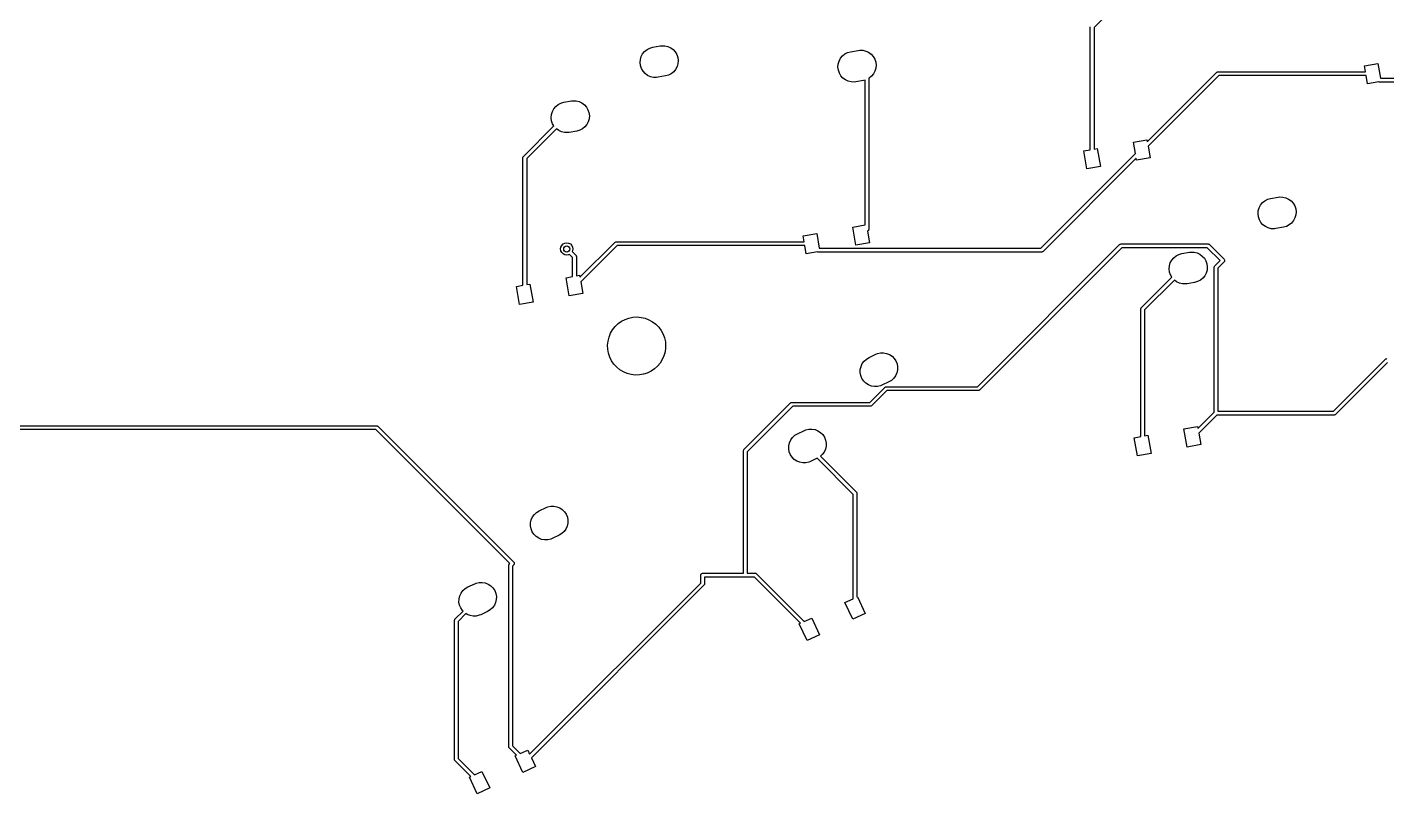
# Model space of a CAD drawing. Extents: x -73 to 321, y -180 to -25.
# Drawn here: x 162.3 to 251.3, y -180.2 to -130 of the extents above; entities that cross this region are included whole.
import ezdxf

# ---------------------------------------------------------------- set-up
doc = ezdxf.new("R2010")
doc.units = 0
doc.layers.add('BLACK', color=7, linetype='CONTINUOUS')

msp = doc.modelspace()

# ---------------------------------------------------------------- linework, layer by layer
at = {"layer": 'BLACK', "linetype": 'CONTINUOUS'}
for p, q in [((234.234, -127.922), (232.114, -130.041)), ((231.864, -138.038), (231.864, -129.989)), ((232.114, -130.041), (232.114, -137.993)), ((202.579, -131.762), (202.707, -131.606)), ((202.707, -131.606), (202.864, -131.479)), ((202.864, -131.479), (203.043, -131.386)), ((203.043, -131.386), (203.238, -131.331)), ((203.238, -131.331), (203.73, -131.244)), ((203.73, -131.244), (203.834, -131.231)), ((203.834, -131.231), (204.036, -131.237)), ((204.036, -131.237), (204.233, -131.284)), ((204.233, -131.284), (204.416, -131.37)), ((204.416, -131.37), (204.578, -131.49)), ((204.578, -131.49), (204.713, -131.641)), ((204.713, -131.641), (204.815, -131.815)), ((215.992, -131.682), (216.186, -131.627)), ((216.186, -131.627), (216.678, -131.54)), ((216.678, -131.54), (216.782, -131.527)), ((216.782, -131.527), (216.984, -131.533)), ((216.984, -131.533), (217.181, -131.58)), ((217.181, -131.58), (217.364, -131.666)), ((217.364, -131.666), (217.526, -131.786)), ((202.412, -132.336), (202.428, -132.135)), ((202.436, -132.537), (202.412, -132.336)), ((202.428, -132.135), (202.484, -131.941)), ((202.501, -132.729), (202.436, -132.537)), ((202.484, -131.941), (202.579, -131.762)), ((204.815, -131.815), (204.879, -132.007)), ((204.888, -132.409), (204.831, -132.603)), ((204.879, -132.007), (204.904, -132.208)), ((204.904, -132.208), (204.888, -132.409)), ((215.36, -132.632), (215.376, -132.431)), ((215.376, -132.431), (215.433, -132.237)), ((215.433, -132.237), (215.527, -132.058)), ((215.527, -132.058), (215.655, -131.902)), ((215.655, -131.902), (215.812, -131.775)), ((215.812, -131.775), (215.992, -131.682)), ((217.526, -131.786), (217.661, -131.937)), ((217.661, -131.937), (217.763, -132.112)), ((217.763, -132.112), (217.827, -132.303)), ((217.827, -132.303), (217.852, -132.504)), ((217.852, -132.504), (217.836, -132.705)), ((249.806, -132.553), (250.692, -132.396)), ((249.874, -132.941), (249.806, -132.553)), ((250.692, -132.396), (250.862, -133.361)), ((202.603, -132.903), (202.501, -132.729)), ((202.737, -133.054), (202.603, -132.903)), ((202.9, -133.174), (202.737, -133.054)), ((203.083, -133.26), (202.9, -133.174)), ((203.279, -133.307), (203.083, -133.26)), ((203.481, -133.313), (203.279, -133.307)), ((203.585, -133.3), (203.481, -133.313)), ((204.078, -133.213), (203.585, -133.3)), ((204.272, -133.158), (204.078, -133.213)), ((204.452, -133.065), (204.272, -133.158)), ((204.609, -132.938), (204.452, -133.065)), ((204.737, -132.782), (204.609, -132.938)), ((204.831, -132.603), (204.737, -132.782)), ((215.385, -132.833), (215.36, -132.632)), ((215.449, -133.025), (215.385, -132.833)), ((215.551, -133.199), (215.449, -133.025)), ((215.685, -133.35), (215.551, -133.199)), ((215.848, -133.47), (215.685, -133.35)), ((217.4, -133.361), (217.389, -133.367)), ((217.389, -133.367), (217.389, -143.223)), ((217.557, -133.234), (217.4, -133.361)), ((217.685, -133.078), (217.557, -133.234)), ((217.779, -132.899), (217.685, -133.078)), ((217.836, -132.705), (217.779, -132.899)), ((235.601, -137.513), (240.137, -132.977)), ((240.277, -133.191), (235.654, -137.814)), ((240.137, -132.977), (240.155, -132.964)), ((240.155, -132.964), (240.158, -132.96)), ((240.158, -132.96), (240.161, -132.96)), ((240.161, -132.96), (240.166, -132.956)), ((240.166, -132.956), (240.196, -132.949)), ((240.196, -132.949), (240.225, -132.941)), ((240.225, -132.941), (249.874, -132.941)), ((249.918, -133.191), (240.277, -133.191)), ((250.014, -133.735), (249.918, -133.191)), ((250.862, -133.361), (268.01, -133.361)), ((216.031, -133.556), (215.848, -133.47)), ((216.227, -133.603), (216.031, -133.556)), ((216.429, -133.609), (216.227, -133.603)), ((216.533, -133.596), (216.429, -133.609)), ((217.026, -133.509), (216.533, -133.596)), ((217.139, -133.477), (217.026, -133.509)), ((217.139, -142.955), (217.139, -133.477)), ((250.741, -133.606), (250.014, -133.735)), ((250.744, -133.607), (250.741, -133.606)), ((250.747, -133.608), (250.744, -133.607)), ((250.751, -133.608), (250.747, -133.608)), ((250.773, -133.611), (250.751, -133.608)), ((268.062, -133.611), (250.773, -133.611)), ((196.766, -135.366), (196.894, -135.21)), ((196.894, -135.21), (197.052, -135.083)), ((197.052, -135.083), (197.231, -134.99)), ((197.231, -134.99), (197.425, -134.935)), ((197.425, -134.935), (197.918, -134.848)), ((197.918, -134.848), (198.022, -134.835)), ((198.022, -134.835), (198.224, -134.841)), ((198.224, -134.841), (198.42, -134.888)), ((198.42, -134.888), (198.604, -134.974)), ((198.604, -134.974), (198.766, -135.094)), ((198.766, -135.094), (198.901, -135.245)), ((196.599, -135.94), (196.616, -135.739)), ((196.624, -136.141), (196.599, -135.94)), ((196.616, -135.739), (196.672, -135.545)), ((196.672, -135.545), (196.766, -135.366)), ((198.901, -135.245), (199.002, -135.42)), ((199.002, -135.42), (199.067, -135.611)), ((199.075, -136.013), (199.019, -136.207)), ((199.067, -135.611), (199.091, -135.812)), ((199.091, -135.812), (199.075, -136.013)), ((194.777, -138.478), (196.775, -136.48)), ((196.94, -136.669), (194.99, -138.618)), ((196.688, -136.333), (196.624, -136.141)), ((196.775, -136.48), (196.688, -136.333)), ((197.087, -136.778), (196.94, -136.669)), ((197.27, -136.864), (197.087, -136.778)), ((197.467, -136.911), (197.27, -136.864)), ((197.669, -136.917), (197.467, -136.911)), ((197.773, -136.904), (197.669, -136.917)), ((198.265, -136.817), (197.773, -136.904)), ((198.46, -136.762), (198.265, -136.817)), ((198.639, -136.669), (198.46, -136.762)), ((198.796, -136.542), (198.639, -136.669)), ((198.924, -136.386), (198.796, -136.542)), ((199.019, -136.207), (198.924, -136.386)), ((234.692, -137.539), (235.578, -137.383)), ((234.824, -138.29), (234.692, -137.539)), ((235.578, -137.383), (235.601, -137.513)), ((235.654, -137.814), (235.787, -138.564)), ((194.74, -138.567), (194.743, -138.545)), ((194.74, -146.905), (194.74, -138.567)), ((194.743, -138.54), (194.744, -138.538)), ((194.743, -138.545), (194.743, -138.54)), ((194.744, -138.538), (194.745, -138.531)), ((194.745, -138.531), (194.762, -138.505)), ((194.762, -138.505), (194.777, -138.478)), ((194.99, -138.618), (194.99, -146.861)), ((228.635, -144.48), (234.824, -138.29)), ((234.877, -138.59), (228.775, -144.693)), ((231.442, -138.112), (231.864, -138.038)), ((231.65, -139.294), (231.442, -138.112)), ((232.114, -137.993), (232.328, -137.956)), ((232.328, -137.956), (232.537, -139.138)), ((234.9, -138.721), (234.877, -138.59)), ((235.787, -138.564), (234.9, -138.721)), ((232.537, -139.138), (231.65, -139.294)), ((243.139, -141.499), (243.296, -141.372)), ((243.296, -141.372), (243.476, -141.279)), ((243.476, -141.279), (243.67, -141.224)), ((243.67, -141.224), (244.163, -141.137)), ((244.163, -141.137), (244.266, -141.124)), ((244.266, -141.124), (244.468, -141.131)), ((244.468, -141.131), (244.665, -141.178)), ((244.665, -141.178), (244.848, -141.263)), ((244.848, -141.263), (245.01, -141.383)), ((245.01, -141.383), (245.145, -141.534)), ((242.844, -142.23), (242.86, -142.028)), ((242.869, -142.43), (242.844, -142.23)), ((242.86, -142.028), (242.917, -141.834)), ((242.917, -141.834), (243.011, -141.655)), ((243.011, -141.655), (243.139, -141.499)), ((245.145, -141.534), (245.247, -141.709)), ((245.247, -141.709), (245.311, -141.9)), ((245.32, -142.302), (245.263, -142.497)), ((245.311, -141.9), (245.336, -142.101)), ((245.336, -142.101), (245.32, -142.302)), ((216.328, -143.098), (217.139, -142.955)), ((216.537, -144.28), (216.328, -143.098)), ((217.389, -143.223), (217.386, -143.245)), ((242.933, -142.622), (242.869, -142.43)), ((243.035, -142.797), (242.933, -142.622)), ((243.169, -142.947), (243.035, -142.797)), ((243.332, -143.068), (243.169, -142.947)), ((243.515, -143.153), (243.332, -143.068)), ((243.712, -143.2), (243.515, -143.153)), ((243.914, -143.206), (243.712, -143.2)), ((244.017, -143.194), (243.914, -143.206)), ((244.51, -143.107), (244.017, -143.194)), ((244.704, -143.052), (244.51, -143.107)), ((244.884, -142.959), (244.704, -143.052)), ((245.041, -142.831), (244.884, -142.959)), ((245.169, -142.675), (245.041, -142.831)), ((245.263, -142.497), (245.169, -142.675)), ((198.477, -146.38), (200.762, -144.096)), ((200.762, -144.096), (200.779, -144.082)), ((200.779, -144.082), (200.782, -144.079)), ((200.782, -144.079), (200.785, -144.078)), ((200.785, -144.078), (200.79, -144.074)), ((200.79, -144.074), (200.82, -144.068)), ((200.82, -144.068), (200.85, -144.059)), ((200.85, -144.059), (213.147, -144.059)), ((213.078, -143.671), (213.965, -143.515)), ((213.147, -144.059), (213.078, -143.671)), ((213.965, -143.515), (214.135, -144.48)), ((217.423, -144.124), (216.537, -144.28)), ((217.352, -143.311), (217.291, -143.373)), ((217.291, -143.373), (217.423, -144.124)), ((217.367, -143.284), (217.352, -143.311)), ((217.384, -143.258), (217.367, -143.284)), ((217.385, -143.252), (217.384, -143.258)), ((217.386, -143.249), (217.385, -143.252)), ((217.386, -143.245), (217.386, -143.249)), ((197.212, -144.526), (197.232, -144.402)), ((197.232, -144.65), (197.212, -144.526)), ((197.232, -144.402), (197.288, -144.291)), ((197.288, -144.761), (197.232, -144.65)), ((197.288, -144.291), (197.377, -144.202)), ((197.377, -144.85), (197.288, -144.761)), ((197.377, -144.202), (197.488, -144.146)), ((197.488, -144.906), (197.377, -144.85)), ((197.488, -144.146), (197.612, -144.126)), ((197.612, -144.926), (197.488, -144.906)), ((197.612, -144.126), (197.736, -144.146)), ((197.736, -144.906), (197.612, -144.926)), ((197.736, -144.146), (197.847, -144.202)), ((197.789, -144.879), (197.736, -144.906)), ((197.99, -145.081), (197.789, -144.879)), ((197.847, -144.202), (197.936, -144.291)), ((197.936, -144.291), (197.992, -144.402)), ((197.992, -144.65), (197.965, -144.703)), ((197.965, -144.703), (198.203, -144.941)), ((197.992, -144.402), (198.012, -144.526)), ((198.012, -144.526), (197.992, -144.65)), ((198.203, -144.941), (198.217, -144.958)), ((198.217, -144.958), (198.22, -144.961)), ((198.22, -144.961), (198.221, -144.964)), ((198.221, -144.964), (198.225, -144.969)), ((198.225, -144.969), (198.231, -144.999)), ((198.231, -144.999), (198.24, -145.029)), ((200.902, -144.309), (198.53, -146.681)), ((213.191, -144.309), (200.902, -144.309)), ((213.287, -144.853), (213.191, -144.309)), ((214.014, -144.725), (213.287, -144.853)), ((214.017, -144.725), (214.014, -144.725)), ((214.02, -144.727), (214.017, -144.725)), ((214.024, -144.726), (214.02, -144.727)), ((214.046, -144.73), (214.024, -144.726)), ((228.686, -144.73), (214.046, -144.73)), ((214.135, -144.48), (228.635, -144.48)), ((224.484, -153.545), (233.791, -144.238)), ((233.931, -144.451), (224.624, -153.758)), ((228.716, -144.721), (228.686, -144.73)), ((228.746, -144.714), (228.716, -144.721)), ((228.751, -144.711), (228.746, -144.714)), ((228.754, -144.71), (228.751, -144.711)), ((228.757, -144.706), (228.754, -144.71)), ((228.775, -144.693), (228.757, -144.706)), ((233.791, -144.238), (233.809, -144.225)), ((233.809, -144.225), (233.812, -144.221)), ((233.812, -144.221), (233.815, -144.22)), ((233.815, -144.22), (233.82, -144.216)), ((233.82, -144.216), (233.85, -144.21)), ((233.85, -144.21), (233.88, -144.201)), ((233.88, -144.201), (239.576, -144.201)), ((239.525, -144.451), (233.931, -144.451)), ((237.327, -145.103), (237.484, -144.976)), ((237.484, -144.976), (237.663, -144.883)), ((237.663, -144.883), (237.858, -144.828)), ((237.858, -144.828), (238.35, -144.741)), ((238.35, -144.741), (238.454, -144.728)), ((238.454, -144.728), (238.656, -144.735)), ((238.656, -144.735), (238.853, -144.782)), ((238.853, -144.782), (239.036, -144.867)), ((239.036, -144.867), (239.198, -144.988)), ((239.198, -144.988), (239.333, -145.138)), ((240.361, -145.288), (239.525, -144.451)), ((239.576, -144.201), (239.598, -144.205)), ((239.598, -144.205), (239.603, -144.204)), ((239.603, -144.204), (239.605, -144.206)), ((239.605, -144.206), (239.612, -144.206)), ((239.612, -144.206), (239.638, -144.223)), ((239.638, -144.223), (239.665, -144.238)), ((239.665, -144.238), (240.626, -145.2)), ((197.99, -146.332), (197.99, -145.081)), ((198.24, -145.029), (198.24, -146.288)), ((237.032, -145.834), (237.048, -145.632)), ((237.056, -146.034), (237.032, -145.834)), ((237.048, -145.632), (237.104, -145.438)), ((237.104, -145.438), (237.198, -145.259)), ((237.198, -145.259), (237.327, -145.103)), ((239.333, -145.138), (239.434, -145.313)), ((239.434, -145.313), (239.499, -145.504)), ((239.499, -145.504), (239.524, -145.705)), ((239.524, -145.705), (239.507, -145.906)), ((239.971, -145.73), (239.974, -145.708)), ((239.971, -155.212), (239.971, -145.73)), ((239.974, -145.703), (239.975, -145.701)), ((239.974, -145.708), (239.974, -145.703)), ((239.975, -145.701), (239.976, -145.694)), ((239.976, -145.694), (239.993, -145.668)), ((239.993, -145.668), (240.008, -145.641)), ((240.008, -145.641), (240.361, -145.288)), ((240.626, -145.376), (240.221, -145.782)), ((240.221, -145.782), (240.221, -155.138)), ((240.626, -145.2), (240.648, -145.228)), ((240.631, -145.368), (240.626, -145.376)), ((240.638, -145.363), (240.631, -145.368)), ((240.647, -145.338), (240.638, -145.363)), ((240.66, -145.315), (240.647, -145.338)), ((240.648, -145.228), (240.65, -145.237)), ((240.65, -145.237), (240.655, -145.244)), ((240.655, -145.244), (240.657, -145.271)), ((240.657, -145.271), (240.663, -145.297)), ((240.663, -145.297), (240.659, -145.306)), ((240.659, -145.306), (240.66, -145.315)), ((197.568, -146.406), (197.99, -146.332)), ((197.776, -147.588), (197.568, -146.406)), ((198.24, -146.288), (198.454, -146.25)), ((198.454, -146.25), (198.477, -146.38)), ((198.53, -146.681), (198.662, -147.432)), ((235.209, -148.372), (237.207, -146.374)), ((237.372, -146.562), (235.422, -148.512)), ((237.121, -146.226), (237.056, -146.034)), ((237.207, -146.374), (237.121, -146.226)), ((237.519, -146.672), (237.372, -146.562)), ((237.702, -146.757), (237.519, -146.672)), ((237.899, -146.804), (237.702, -146.757)), ((238.697, -146.711), (238.205, -146.798)), ((238.892, -146.656), (238.697, -146.711)), ((239.071, -146.563), (238.892, -146.656)), ((239.228, -146.436), (239.071, -146.563)), ((239.357, -146.279), (239.228, -146.436)), ((239.451, -146.101), (239.357, -146.279)), ((239.507, -145.906), (239.451, -146.101)), ((194.318, -146.979), (194.74, -146.905)), ((194.526, -148.161), (194.318, -146.979)), ((194.99, -146.861), (195.204, -146.823)), ((195.204, -146.823), (195.412, -148.005)), ((198.662, -147.432), (197.776, -147.588)), ((238.101, -146.81), (237.899, -146.804)), ((238.205, -146.798), (238.101, -146.81)), ((195.412, -148.005), (194.526, -148.161)), ((235.172, -148.46), (235.176, -148.438)), ((235.172, -156.798), (235.172, -148.46)), ((235.175, -148.433), (235.177, -148.431)), ((235.176, -148.438), (235.175, -148.433)), ((235.177, -148.424), (235.194, -148.399)), ((235.177, -148.431), (235.177, -148.424)), ((235.194, -148.399), (235.209, -148.372)), ((235.422, -148.512), (235.422, -156.754)), ((200.779, -149.597), (200.973, -149.412)), ((200.973, -149.412), (201.191, -149.256)), ((201.191, -149.256), (201.429, -149.132)), ((201.429, -149.132), (201.683, -149.043)), ((201.683, -149.043), (201.946, -148.991)), ((201.946, -148.991), (202.214, -148.976)), ((202.214, -148.976), (202.481, -148.999)), ((202.481, -148.999), (202.743, -149.06)), ((202.743, -149.06), (202.993, -149.157)), ((202.993, -149.157), (203.227, -149.288)), ((203.227, -149.288), (203.44, -149.451)), ((203.44, -149.451), (203.629, -149.642)), ((200.312, -150.549), (200.377, -150.289)), ((200.377, -150.289), (200.478, -150.04)), ((200.478, -150.04), (200.613, -149.808)), ((200.613, -149.808), (200.779, -149.597)), ((203.629, -149.642), (203.788, -149.858)), ((203.788, -149.858), (203.916, -150.094)), ((203.916, -150.094), (204.009, -150.346)), ((204.009, -150.346), (204.065, -150.608)), ((200.285, -150.816), (200.312, -150.549)), ((200.295, -151.084), (200.285, -150.816)), ((200.344, -151.349), (200.295, -151.084)), ((204.08, -150.995), (204.045, -151.261)), ((204.065, -150.608), (204.084, -150.876)), ((204.084, -150.876), (204.08, -150.995)), ((200.429, -151.603), (200.344, -151.349)), ((200.549, -151.843), (200.429, -151.603)), ((200.701, -152.064), (200.549, -151.843)), ((200.883, -152.261), (200.701, -152.064)), ((203.721, -151.993), (203.548, -152.198)), ((203.863, -151.765), (203.721, -151.993)), ((203.972, -151.52), (203.863, -151.765)), ((204.045, -151.261), (203.972, -151.52)), ((216.866, -152.212), (216.95, -152.028)), ((216.95, -152.028), (217.069, -151.864)), ((217.069, -151.864), (217.218, -151.728)), ((217.218, -151.728), (217.392, -151.625)), ((217.392, -151.625), (217.845, -151.413)), ((217.845, -151.413), (217.942, -151.374)), ((217.942, -151.374), (218.139, -151.328)), ((218.139, -151.328), (218.341, -151.322)), ((218.341, -151.322), (218.54, -151.357)), ((218.54, -151.357), (218.728, -151.432)), ((218.728, -151.432), (218.897, -151.542)), ((218.897, -151.542), (219.04, -151.685)), ((219.04, -151.685), (219.152, -151.853)), ((219.152, -151.853), (219.228, -152.041)), ((219.228, -152.041), (219.264, -152.239)), ((247.783, -155.138), (251.184, -151.738)), ((251.324, -151.951), (247.923, -155.352)), ((251.184, -151.738), (251.201, -151.724)), ((251.201, -151.724), (251.204, -151.721)), ((251.204, -151.721), (251.207, -151.72)), ((251.207, -151.72), (251.212, -151.716)), ((251.212, -151.716), (251.242, -151.71)), ((251.242, -151.71), (251.272, -151.701)), ((201.091, -152.43), (200.883, -152.261)), ((201.321, -152.569), (201.091, -152.43)), ((201.569, -152.674), (201.321, -152.569)), ((201.828, -152.742), (201.569, -152.674)), ((202.094, -152.774), (201.828, -152.742)), ((202.363, -152.768), (202.094, -152.774)), ((202.628, -152.724), (202.363, -152.768)), ((202.883, -152.643), (202.628, -152.724)), ((203.125, -152.526), (202.883, -152.643)), ((203.349, -152.377), (203.125, -152.526)), ((203.548, -152.198), (203.349, -152.377)), ((216.817, -152.611), (216.822, -152.409)), ((216.854, -152.81), (216.817, -152.611)), ((216.822, -152.409), (216.866, -152.212)), ((216.93, -152.997), (216.854, -152.81)), ((217.041, -153.166), (216.93, -152.997)), ((219.013, -152.986), (218.864, -153.122)), ((219.132, -152.823), (219.013, -152.986)), ((219.215, -152.638), (219.132, -152.823)), ((219.26, -152.441), (219.215, -152.638)), ((219.264, -152.239), (219.26, -152.441)), ((217.185, -153.308), (217.041, -153.166)), ((217.354, -153.419), (217.185, -153.308)), ((217.542, -153.493), (217.354, -153.419)), ((217.438, -154.561), (218.417, -153.582)), ((217.741, -153.528), (217.542, -153.493)), ((218.557, -153.795), (217.578, -154.774)), ((217.943, -153.522), (217.741, -153.528)), ((218.14, -153.476), (217.943, -153.522)), ((218.237, -153.437), (218.14, -153.476)), ((218.69, -153.226), (218.237, -153.437)), ((218.417, -153.582), (218.435, -153.568)), ((218.435, -153.568), (218.438, -153.565)), ((218.438, -153.565), (218.44, -153.564)), ((218.44, -153.564), (218.446, -153.56)), ((218.446, -153.56), (218.476, -153.554)), ((218.476, -153.554), (218.505, -153.545)), ((218.505, -153.545), (224.484, -153.545)), ((224.536, -153.795), (218.557, -153.795)), ((218.864, -153.122), (218.69, -153.226)), ((224.566, -153.786), (224.536, -153.795)), ((224.596, -153.78), (224.566, -153.786)), ((224.601, -153.776), (224.596, -153.78)), ((224.604, -153.775), (224.601, -153.776)), ((224.607, -153.772), (224.604, -153.775)), ((224.624, -153.758), (224.607, -153.772)), ((209.208, -157.646), (212.256, -154.598)), ((212.256, -154.598), (212.273, -154.584)), ((212.273, -154.584), (212.276, -154.581)), ((212.276, -154.581), (212.279, -154.58)), ((212.279, -154.58), (212.284, -154.576)), ((212.284, -154.576), (212.314, -154.57)), ((212.314, -154.57), (212.344, -154.561)), ((212.344, -154.561), (217.438, -154.561)), ((217.549, -154.796), (217.519, -154.802)), ((217.554, -154.792), (217.549, -154.796)), ((217.557, -154.791), (217.554, -154.792)), ((217.56, -154.788), (217.557, -154.791)), ((217.578, -154.774), (217.56, -154.788)), ((212.396, -154.811), (209.421, -157.786)), ((217.489, -154.811), (212.396, -154.811)), ((217.519, -154.802), (217.489, -154.811)), ((238.909, -156.274), (239.971, -155.212)), ((240.148, -155.388), (238.962, -156.574)), ((247.835, -155.388), (240.148, -155.388)), ((240.221, -155.138), (247.783, -155.138)), ((247.864, -155.38), (247.835, -155.388)), ((247.894, -155.373), (247.864, -155.38)), ((247.899, -155.369), (247.894, -155.373)), ((247.902, -155.369), (247.899, -155.369)), ((247.905, -155.365), (247.902, -155.369)), ((247.923, -155.352), (247.905, -155.365)), ((141.387, -156.085), (185.166, -156.085)), ((185.114, -156.335), (141.438, -156.335)), ((193.879, -165.1), (185.114, -156.335)), ((185.166, -156.085), (185.188, -156.088)), ((185.188, -156.088), (185.193, -156.088)), ((185.193, -156.088), (185.195, -156.089)), ((185.195, -156.089), (185.202, -156.09)), ((185.202, -156.09), (185.227, -156.107)), ((185.227, -156.107), (185.254, -156.122)), ((185.254, -156.122), (194.144, -165.012)), ((212.71, -156.61), (213.163, -156.399)), ((213.163, -156.399), (213.26, -156.36)), ((213.26, -156.36), (213.457, -156.313)), ((213.457, -156.313), (213.659, -156.308)), ((213.659, -156.308), (213.858, -156.343)), ((213.858, -156.343), (214.046, -156.417)), ((214.046, -156.417), (214.215, -156.528)), ((214.215, -156.528), (214.358, -156.67)), ((238, -156.3), (238.886, -156.143)), ((238.208, -157.481), (238, -156.3)), ((238.886, -156.143), (238.909, -156.274)), ((238.962, -156.574), (239.095, -157.325)), ((212.136, -157.597), (212.14, -157.395)), ((212.14, -157.395), (212.185, -157.198)), ((212.185, -157.198), (212.268, -157.013)), ((212.268, -157.013), (212.387, -156.85)), ((212.387, -156.85), (212.536, -156.714)), ((212.536, -156.714), (212.71, -156.61)), ((214.358, -156.67), (214.47, -156.839)), ((214.47, -156.839), (214.546, -157.026)), ((214.578, -157.427), (214.533, -157.624)), ((214.546, -157.026), (214.582, -157.225)), ((214.582, -157.225), (214.578, -157.427)), ((234.75, -156.873), (235.172, -156.798)), ((234.958, -158.054), (234.75, -156.873)), ((235.422, -156.754), (235.636, -156.716)), ((235.636, -156.716), (235.845, -157.898)), ((239.095, -157.325), (238.208, -157.481)), ((209.171, -157.734), (209.174, -157.712)), ((209.171, -165.737), (209.171, -157.734)), ((209.174, -157.707), (209.175, -157.705)), ((209.174, -157.712), (209.174, -157.707)), ((209.175, -157.705), (209.176, -157.698)), ((209.176, -157.698), (209.193, -157.673)), ((209.193, -157.673), (209.208, -157.646)), ((209.421, -157.786), (209.421, -165.737)), ((212.172, -157.795), (212.136, -157.597)), ((212.248, -157.983), (212.172, -157.795)), ((212.36, -158.151), (212.248, -157.983)), ((212.503, -158.294), (212.36, -158.151)), ((212.672, -158.404), (212.503, -158.294)), ((213.991, -158.22), (213.555, -158.423)), ((216.353, -160.581), (213.991, -158.22)), ((214.331, -157.972), (214.209, -158.084)), ((214.209, -158.084), (216.566, -160.441)), ((214.45, -157.808), (214.331, -157.972)), ((214.533, -157.624), (214.45, -157.808)), ((235.845, -157.898), (234.958, -158.054)), ((212.86, -158.479), (212.672, -158.404)), ((213.059, -158.514), (212.86, -158.479)), ((213.261, -158.508), (213.059, -158.514)), ((213.458, -158.462), (213.261, -158.508)), ((213.555, -158.423), (213.458, -158.462)), ((216.353, -167.404), (216.353, -160.581)), ((216.566, -160.441), (216.579, -160.459)), ((216.579, -160.459), (216.583, -160.462)), ((216.583, -160.462), (216.584, -160.465)), ((216.584, -160.465), (216.588, -160.47)), ((216.588, -160.47), (216.594, -160.5)), ((216.594, -160.5), (216.603, -160.529)), ((216.603, -160.529), (216.603, -167.287)), ((195.375, -162.054), (195.494, -161.89)), ((195.494, -161.89), (195.643, -161.754)), ((195.643, -161.754), (195.817, -161.65)), ((195.817, -161.65), (196.27, -161.439)), ((196.27, -161.439), (196.367, -161.4)), ((196.367, -161.4), (196.563, -161.354)), ((196.563, -161.354), (196.766, -161.348)), ((196.766, -161.348), (196.965, -161.383)), ((196.965, -161.383), (197.152, -161.458)), ((197.152, -161.458), (197.322, -161.568)), ((197.322, -161.568), (197.465, -161.711)), ((197.465, -161.711), (197.577, -161.879)), ((197.577, -161.879), (197.653, -162.066)), ((195.242, -162.637), (195.247, -162.435)), ((195.279, -162.836), (195.242, -162.637)), ((195.247, -162.435), (195.291, -162.238)), ((195.291, -162.238), (195.375, -162.054)), ((197.64, -162.664), (197.557, -162.848)), ((197.685, -162.467), (197.64, -162.664)), ((197.653, -162.066), (197.689, -162.265)), ((197.689, -162.265), (197.685, -162.467)), ((195.355, -163.023), (195.279, -162.836)), ((195.466, -163.191), (195.355, -163.023)), ((195.61, -163.334), (195.466, -163.191)), ((195.779, -163.445), (195.61, -163.334)), ((195.967, -163.519), (195.779, -163.445)), ((196.166, -163.554), (195.967, -163.519)), ((196.368, -163.548), (196.166, -163.554)), ((196.565, -163.502), (196.368, -163.548)), ((196.662, -163.463), (196.565, -163.502)), ((197.115, -163.252), (196.662, -163.463)), ((197.289, -163.148), (197.115, -163.252)), ((197.438, -163.012), (197.289, -163.148)), ((197.557, -162.848), (197.438, -163.012)), ((193.811, -165.22), (193.814, -165.198)), ((193.811, -177.067), (193.811, -165.22)), ((193.814, -165.193), (193.815, -165.191)), ((193.814, -165.198), (193.814, -165.193)), ((193.815, -165.191), (193.816, -165.184)), ((193.816, -165.184), (193.833, -165.159)), ((193.833, -165.159), (193.848, -165.132)), ((193.848, -165.132), (193.879, -165.1)), ((194.144, -165.188), (194.061, -165.272)), ((194.061, -165.272), (194.061, -177.015)), ((194.144, -165.012), (194.166, -165.04)), ((194.149, -165.18), (194.144, -165.188)), ((194.156, -165.175), (194.149, -165.18)), ((194.165, -165.15), (194.156, -165.175)), ((194.178, -165.127), (194.165, -165.15)), ((194.166, -165.04), (194.168, -165.049)), ((194.168, -165.049), (194.173, -165.056)), ((194.173, -165.056), (194.175, -165.083)), ((194.175, -165.083), (194.181, -165.109)), ((194.181, -165.109), (194.177, -165.118)), ((194.177, -165.118), (194.178, -165.127)), ((191.685, -166.386), (191.882, -166.339)), ((191.882, -166.339), (192.084, -166.334)), ((192.084, -166.334), (192.283, -166.369)), ((206.377, -165.862), (206.382, -165.826)), ((206.377, -166.383), (206.377, -165.862)), ((206.382, -165.826), (206.387, -165.819)), ((206.387, -165.819), (206.388, -165.81)), ((206.388, -165.81), (206.406, -165.79)), ((206.406, -165.79), (206.42, -165.767)), ((206.42, -165.767), (206.429, -165.764)), ((206.429, -165.764), (206.434, -165.757)), ((206.434, -165.757), (206.46, -165.749)), ((206.46, -165.749), (206.484, -165.738)), ((206.484, -165.738), (206.493, -165.74)), ((206.493, -165.74), (206.502, -165.737)), ((206.502, -165.737), (209.171, -165.737)), ((209.895, -165.987), (206.627, -165.987)), ((206.627, -165.987), (206.627, -166.434)), ((209.421, -165.737), (209.947, -165.737)), ((212.915, -169.007), (209.895, -165.987)), ((209.947, -165.737), (209.969, -165.74)), ((209.969, -165.74), (209.973, -165.74)), ((209.973, -165.74), (209.976, -165.741)), ((209.976, -165.741), (209.982, -165.742)), ((209.982, -165.742), (210.008, -165.759)), ((210.008, -165.759), (210.035, -165.774)), ((210.035, -165.774), (213.156, -168.895)), ((190.565, -167.421), (190.61, -167.223)), ((190.61, -167.223), (190.693, -167.039)), ((190.693, -167.039), (190.812, -166.876)), ((190.812, -166.876), (190.961, -166.74)), ((190.961, -166.74), (191.135, -166.636)), ((191.135, -166.636), (191.588, -166.425)), ((191.588, -166.425), (191.685, -166.386)), ((192.283, -166.369), (192.471, -166.443)), ((192.471, -166.443), (192.64, -166.554)), ((192.64, -166.554), (192.783, -166.696)), ((192.783, -166.696), (192.895, -166.865)), ((192.895, -166.865), (192.971, -167.052)), ((192.971, -167.052), (193.007, -167.251)), ((193.007, -167.251), (193.003, -167.453)), ((195.185, -177.574), (206.377, -166.383)), ((206.59, -166.523), (195.298, -177.816)), ((206.605, -166.496), (206.59, -166.523)), ((206.622, -166.47), (206.605, -166.496)), ((206.623, -166.463), (206.622, -166.47)), ((206.624, -166.461), (206.623, -166.463)), ((206.627, -166.434), (206.624, -166.456)), ((206.624, -166.456), (206.624, -166.461)), ((190.561, -167.623), (190.565, -167.421)), ((190.597, -167.821), (190.561, -167.623)), ((190.673, -168.009), (190.597, -167.821)), ((190.785, -168.177), (190.673, -168.009)), ((192.607, -168.134), (192.433, -168.237)), ((192.756, -167.998), (192.607, -168.134)), ((192.875, -167.834), (192.756, -167.998)), ((192.958, -167.65), (192.875, -167.834)), ((193.003, -167.453), (192.958, -167.65)), ((215.816, -167.654), (216.353, -167.404)), ((216.323, -168.742), (215.816, -167.654)), ((216.603, -167.287), (216.632, -167.274)), ((216.632, -167.274), (217.139, -168.361)), ((190.257, -168.839), (190.26, -168.817)), ((190.257, -177.898), (190.257, -168.839)), ((190.26, -168.812), (190.261, -168.81)), ((190.26, -168.817), (190.26, -168.812)), ((190.261, -168.81), (190.262, -168.803)), ((190.262, -168.803), (190.279, -168.777)), ((190.279, -168.777), (190.294, -168.75)), ((190.294, -168.75), (190.826, -168.218)), ((191.019, -168.379), (190.507, -168.891)), ((190.507, -168.891), (190.507, -177.847)), ((190.826, -168.218), (190.785, -168.177)), ((191.097, -168.43), (191.019, -168.379)), ((191.285, -168.505), (191.097, -168.43)), ((191.484, -168.54), (191.285, -168.505)), ((191.686, -168.534), (191.484, -168.54)), ((191.883, -168.488), (191.686, -168.534)), ((191.98, -168.449), (191.883, -168.488)), ((192.433, -168.237), (191.98, -168.449)), ((212.826, -169.049), (212.915, -169.007)), ((213.156, -168.895), (213.641, -168.668)), ((213.641, -168.668), (214.148, -169.756)), ((217.139, -168.361), (216.323, -168.742)), ((213.333, -170.136), (212.826, -169.049)), ((214.148, -169.756), (213.333, -170.136)), ((194.061, -177.015), (194.572, -177.526)), ((190.266, -177.928), (190.257, -177.898)), ((190.272, -177.958), (190.266, -177.928)), ((190.507, -177.847), (191.581, -178.921)), ((193.82, -177.096), (193.811, -177.067)), ((193.826, -177.127), (193.82, -177.096)), ((193.83, -177.132), (193.826, -177.127)), ((193.831, -177.134), (193.83, -177.132)), ((193.834, -177.137), (193.831, -177.134)), ((193.848, -177.155), (193.834, -177.137)), ((194.331, -177.638), (193.848, -177.155)), ((194.241, -177.68), (194.331, -177.638)), ((194.748, -178.768), (194.241, -177.68)), ((194.572, -177.526), (195.057, -177.3)), ((195.057, -177.3), (195.185, -177.574)), ((195.298, -177.816), (195.564, -178.387)), ((190.276, -177.963), (190.272, -177.958)), ((190.277, -177.966), (190.276, -177.963)), ((190.28, -177.969), (190.277, -177.966)), ((190.294, -177.987), (190.28, -177.969)), ((191.34, -179.033), (190.294, -177.987)), ((191.581, -178.921), (192.066, -178.694)), ((192.066, -178.694), (192.573, -179.782)), ((195.564, -178.387), (194.748, -178.768)), ((191.25, -179.075), (191.34, -179.033)), ((191.758, -180.162), (191.25, -179.075)), ((192.573, -179.782), (191.758, -180.162))]:
    msp.add_line(p, q, dxfattribs=at)
at = {"layer": 'BLACK'}
msp.add_circle((197.612, -144.526), 0.2, dxfattribs=at)

doc.saveas('drawing.dxf')
